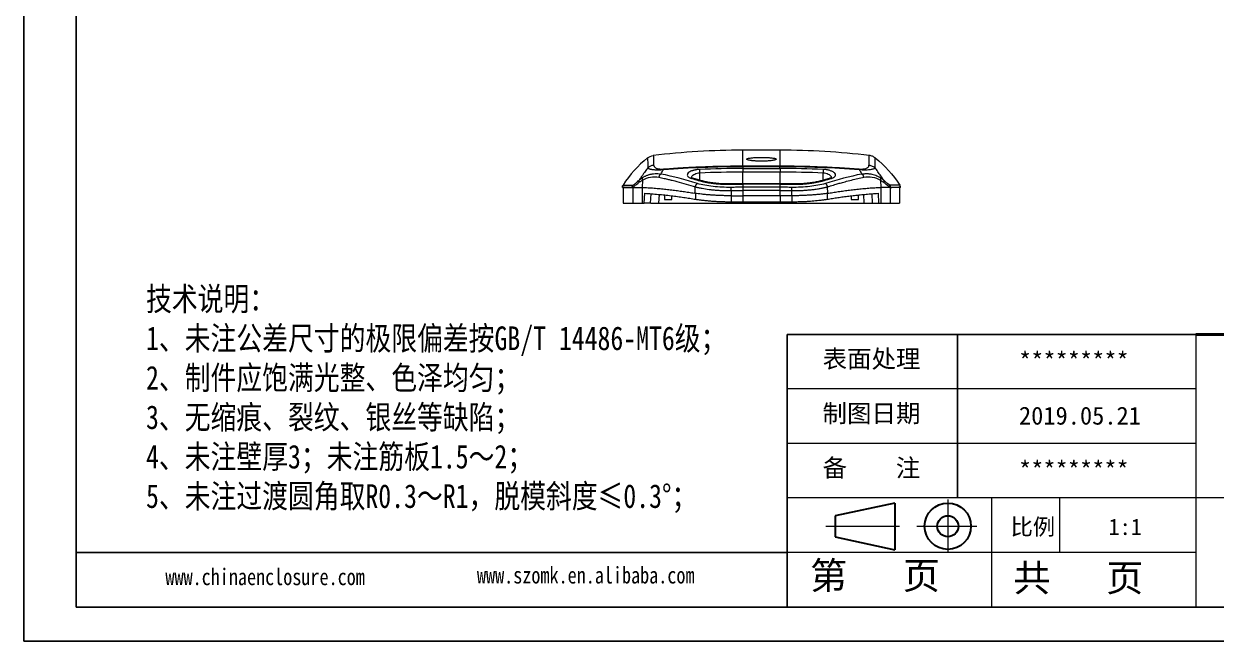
# Model space of a CAD drawing. Header units: inches. Extents: x 1127 to 2406, y 573 to 922.
# Drawn here: x 2135 to 2294.7, y 575.2 to 657.9 of the extents above; entities that cross this region are included whole.
import ezdxf

# ---------------------------------------------------------------- set-up
doc = ezdxf.new("R2010")
doc.units = ezdxf.units.IN
doc.linetypes.add('CENTER2', pattern=[28.575, 19.05, -3.175, 3.175, -3.175])
doc.layers.add('文字', color=81, linetype='Continuous')
for name, color, linetype, lineweight in [('粗实线', 7, 'Continuous', 30), ('细实线', 3, 'Continuous', 9), ('细点划线', 2, 'CENTER2', 9)]:
    doc.layers.add(name, color=color, linetype=linetype, lineweight=lineweight)
doc.styles.get("Standard").update_dxf_attribs({"font": 'txt', "bigfont": 'gbcbig.shx'})
doc.styles.add('宋体', font='', dxfattribs={"width": 0.8, "height": 3.5})
doc.styles.get('宋体').set_extended_font_data('SimSun')

msp = doc.modelspace()

# ---------------------------------------------------------------- linework, layer by layer
for p, q in [((2135.045, 766.869), (2135.045, 575.233)), ((2142.058, 762.307), (2142.058, 579.796)), ((2135.045, 663.953), (2135.045, 575.233)), ((2292.004, 616.298), (2237.251, 616.298)), ((2237.251, 579.796), (2237.251, 616.298)), ((2260.065, 594.396), (2260.065, 616.298)), ((2237.251, 587.096), (2142.058, 587.096)), ((2142.058, 579.796), (2401.511, 579.796)), ((2135.045, 575.233), (2406.074, 575.233)), ((2135.045, 575.233), (2260.521, 575.233))]:
    msp.add_line(p, q)
at = {"color": 7, "linetype": 'Continuous', "lineweight": 15}
for p, q in [((2236.319, 640.955), (2231.319, 640.955)), ((2231.319, 638.849), (2236.319, 638.849)), ((2231.331, 638.778), (2236.306, 638.778)), ((2225.55, 636.931), (2224.625, 637.201)), ((2231.319, 638.057), (2236.319, 638.057)), ((2231.331, 638.499), (2236.307, 638.499)), ((2243.022, 637.204), (2242.091, 636.931)), ((2215.206, 635.957), (2215.21, 636.038)), ((2215.319, 635.957), (2215.319, 633.855)), ((2216.6, 635.957), (2216.6, 633.855)), ((2217.883, 636.926), (2217.835, 635.956)), ((2217.848, 635.957), (2217.848, 633.855)), ((2224.933, 635.179), (2224.963, 636.046)), ((2231.341, 636.437), (2229.656, 636.429)), ((2229.76, 635.544), (2229.759, 634.85)), ((2236.32, 636.437), (2231.318, 636.437)), ((2231.319, 635.553), (2231.319, 634.846)), ((2236.319, 635.553), (2231.319, 635.553)), ((2231.331, 636.394), (2231.331, 635.982)), ((2236.307, 636.394), (2231.331, 636.394)), ((2236.307, 635.982), (2231.331, 635.982)), ((2237.982, 636.429), (2236.297, 636.437)), ((2236.307, 635.982), (2236.307, 636.394)), ((2236.319, 634.846), (2236.319, 635.553)), ((2237.879, 634.85), (2237.878, 635.544)), ((2242.704, 635.179), (2242.675, 636.046)), ((2249.755, 636.926), (2249.803, 635.956)), ((2249.79, 635.957), (2249.79, 633.855)), ((2251.038, 635.957), (2251.038, 633.855)), ((2252.319, 635.957), (2252.319, 633.855)), ((2252.432, 635.957), (2252.427, 636.038)), ((2218.135, 633.855), (2218.186, 635.187)), ((2218.973, 633.855), (2219.036, 635.115)), ((2220.819, 634.957), (2220.819, 634.354)), ((2221.819, 634.354), (2221.819, 634.839)), ((2224.933, 635.179), (2224.81, 635.2)), ((2225.032, 634.383), (2225.032, 635.165)), ((2229.762, 634.052), (2231.319, 634.052)), ((2236.319, 634.846), (2231.319, 634.846)), ((2231.319, 634.052), (2236.319, 634.052)), ((2236.319, 634.052), (2237.875, 634.052)), ((2242.605, 635.165), (2242.605, 634.383)), ((2242.704, 635.179), (2242.827, 635.2)), ((2245.819, 634.839), (2245.819, 634.354)), ((2246.819, 634.354), (2246.819, 634.957)), ((2248.601, 635.115), (2248.664, 633.855)), ((2249.452, 635.187), (2249.503, 633.855)), ((2217.848, 633.855), (2218.135, 633.855)), ((2218.973, 633.855), (2218.135, 633.855)), ((2231.319, 633.855), (2236.319, 633.855)), ((2248.664, 633.855), (2249.503, 633.855)), ((2249.503, 633.855), (2249.79, 633.855))]:
    msp.add_line(p, q, dxfattribs=at)
at = {"color": 8, "linetype": 'Continuous', "lineweight": 15}
for p, q in [((2225.554, 636.93), (2225.559, 637.937)), ((2231.319, 636.437), (2231.319, 638.057)), ((2236.319, 636.437), (2236.319, 638.057)), ((2242.083, 636.93), (2242.078, 637.937)), ((2220.096, 633.855), (2220.155, 635.021)), ((2229.762, 634.85), (2229.762, 634.052)), ((2231.319, 634.846), (2231.319, 634.052)), ((2231.319, 634.052), (2231.319, 633.855)), ((2236.319, 634.846), (2236.319, 634.052)), ((2236.319, 633.855), (2236.319, 634.052)), ((2237.875, 634.85), (2237.875, 634.052)), ((2247.482, 635.021), (2247.542, 633.855))]:
    msp.add_line(p, q, dxfattribs=at)
at = {"color": 7, "linetype": 'Continuous', "lineweight": 15}
for centre, start, end in [((2231.319, 540.955), 90, 96.88745), ((2236.319, 540.955), 83.13697, 90)]:
    msp.add_arc(centre, 100, start, end, dxfattribs=at)
for points in [[(2231.319, 638.849), (2231.319, 640.25), (2231.319, 640.955), (2231.319, 640.955)], [(2236.319, 638.849), (2236.319, 640.25), (2236.319, 640.955), (2236.319, 640.955)], [(2218.57, 639.916), (2217.288, 638.891), (2216.18, 637.664), (2215.289, 636.283)], [(2218.57, 639.916), (2218.786, 640.089), (2219.052, 640.2), (2219.327, 640.234)], [(2231.319, 638.849), (2231.323, 638.833), (2231.327, 638.81), (2231.331, 638.778)], [(2231.331, 638.778), (2231.331, 638.686), (2231.331, 638.593), (2231.331, 638.499)], [(2236.319, 638.849), (2236.315, 638.833), (2236.311, 638.81), (2236.306, 638.778)], [(2236.307, 638.499), (2236.306, 638.593), (2236.306, 638.686), (2236.306, 638.778)], [(2249.068, 639.916), (2250.349, 638.891), (2251.458, 637.664), (2252.348, 636.283)], [(2220.363, 637.762), (2220.476, 637.965), (2220.595, 638.166), (2220.715, 638.364)], [(2225.252, 636.478), (2223.637, 636.998), (2222.006, 637.427), (2220.363, 637.762)], [(2220.756, 638.436), (2220.741, 638.42), (2220.727, 638.396), (2220.715, 638.364)], [(2224.449, 637.18), (2224.755, 637.094), (2225.061, 637.005), (2225.366, 636.913)], [(2225.559, 637.937), (2227.472, 638.017), (2229.396, 638.057), (2231.319, 638.057)], [(2231.331, 638.499), (2229.408, 638.499), (2227.484, 638.458), (2225.571, 638.378)], [(2242.067, 638.378), (2240.153, 638.458), (2238.23, 638.499), (2236.307, 638.499)], [(2236.319, 638.057), (2238.242, 638.057), (2240.165, 638.017), (2242.078, 637.937)], [(2242.271, 636.913), (2242.577, 637.005), (2242.882, 637.094), (2243.188, 637.18)], [(2247.274, 637.762), (2245.631, 637.427), (2244, 636.998), (2242.385, 636.478)], [(2246.923, 638.364), (2246.91, 638.396), (2246.896, 638.42), (2246.882, 638.436)], [(2246.923, 638.364), (2247.042, 638.166), (2247.161, 637.965), (2247.274, 637.762)], [(2215.206, 635.957), (2215.206, 635.964), (2215.635, 635.971), (2216.488, 635.978)], [(2215.21, 636.038), (2215.215, 636.124), (2215.242, 636.21), (2215.289, 636.283)], [(2216.488, 635.978), (2216.494, 636.084), (2216.536, 636.193), (2216.604, 636.274)], [(2217.636, 635.957), (2217.7, 635.956), (2217.767, 635.956), (2217.835, 635.956)], [(2229.76, 635.544), (2230.279, 635.55), (2230.799, 635.553), (2231.319, 635.553)], [(2236.319, 635.553), (2236.838, 635.553), (2237.358, 635.55), (2237.878, 635.544)], [(2249.755, 636.926), (2249.928, 636.828), (2250.087, 636.723), (2250.231, 636.611)], [(2252.348, 636.283), (2252.348, 636.282), (2251.902, 636.275), (2251.033, 636.274)], [(2251.149, 635.978), (2251.144, 636.086), (2251.1, 636.194), (2251.033, 636.274)], [(2252.427, 636.038), (2252.423, 636.124), (2252.394, 636.211), (2252.348, 636.283)], [(2215.319, 633.855), (2215.319, 633.855), (2215.747, 633.855), (2216.6, 633.855)], [(2220.096, 633.855), (2223.79, 633.855), (2227.555, 633.855), (2231.319, 633.855)], [(2236.319, 633.855), (2240.083, 633.855), (2243.847, 633.855), (2247.542, 633.855)], [(2251.038, 633.855), (2251.891, 633.855), (2252.319, 633.855), (2252.319, 633.855)]]:
    msp.add_open_spline(points, degree=3, dxfattribs=at)
for points, knots in [([(2218.57, 639.916), (2218.57, 639.916), (2218.576, 639.799), (2218.587, 639.347), (2218.594, 639.01), (2218.595, 638.577)], [0, 0, 0, 0, 0.5, 0.5, 1, 1, 1, 1]), ([(2219.369, 638.937), (2219.23, 638.916), (2219.09, 638.875), (2218.826, 638.753), (2218.703, 638.672), (2218.595, 638.577)], [0, 0, 0, 0, 0.5, 0.5, 1, 1, 1, 1]), ([(2219.327, 640.234), (2219.329, 640.233), (2219.332, 640.231), (2219.337, 640.216), (2219.341, 640.191), (2219.345, 640.156), (2219.349, 640.11), (2219.353, 640.055), (2219.356, 639.989), (2219.359, 639.913), (2219.361, 639.827), (2219.363, 639.73), (2219.365, 639.624), (2219.367, 639.507), (2219.368, 639.38), (2219.369, 639.243), (2219.369, 639.097), (2219.369, 638.991), (2219.369, 638.938)], [0, 0, 0, 0, 0.062601, 0.1251886, 0.1877628, 0.2503236, 0.3128709, 0.3754047, 0.4379251, 0.5004319, 0.5629253, 0.6254052, 0.6878715, 0.7503243, 0.8127636, 0.8751893, 0.9376014, 1, 1, 1, 1]), ([(2219.369, 638.938), (2219.376, 638.934), (2219.39, 638.927), (2219.404, 638.914), (2219.414, 638.898), (2219.42, 638.883), (2219.424, 638.857), (2219.44, 638.802), (2219.482, 638.72), (2219.571, 638.627), (2219.692, 638.552), (2219.842, 638.493), (2220, 638.456), (2220.154, 638.436), (2220.288, 638.425), (2220.433, 638.422), (2220.589, 638.425), (2220.7, 638.432), (2220.756, 638.436)], [0, 0, 0, 0, 0.0202197, 0.0430125, 0.0684401, 0.0965467, 0.1144757, 0.1862822, 0.3490621, 0.492911, 0.6182957, 0.7193723, 0.8053047, 0.8512117, 0.892522, 0.9302021, 0.9655184, 1, 1, 1, 1]), ([(2220.715, 638.364), (2222.462, 638.501), (2224.226, 638.605), (2227.771, 638.744), (2229.551, 638.779), (2231.331, 638.778)], [0, 0, 0, 0, 0.5, 0.5, 1, 1, 1, 1]), ([(2220.756, 638.436), (2221.001, 638.455), (2221.492, 638.492), (2222.232, 638.544), (2222.978, 638.592), (2223.729, 638.637), (2224.486, 638.677), (2225.247, 638.714), (2226.197, 638.754), (2227.335, 638.793), (2228.662, 638.825), (2229.991, 638.845), (2230.877, 638.847), (2231.319, 638.849)], [0, 0, 0, 0, 0.0703989, 0.1411235, 0.212184, 0.2835903, 0.3553524, 0.42748, 0.4999829, 0.6246933, 0.7499913, 0.8751594, 1, 1, 1, 1]), ([(2233.819, 639.483), (2233.77, 639.483), (2233.674, 639.483), (2233.531, 639.485), (2233.393, 639.489), (2233.259, 639.493), (2233.128, 639.499), (2233.002, 639.507), (2232.88, 639.515), (2232.763, 639.525), (2232.649, 639.536), (2232.54, 639.549), (2232.376, 639.57), (2232.178, 639.603), (2231.99, 639.648), (2231.872, 639.697), (2231.834, 639.748), (2231.871, 639.797), (2231.99, 639.843), (2232.177, 639.884), (2232.411, 639.918), (2232.664, 639.944), (2232.924, 639.963), (2233.204, 639.976), (2233.505, 639.984), (2233.713, 639.985), (2233.819, 639.986)], [0, 0, 0, 0, 0.0235599, 0.046562, 0.0691171, 0.0913432, 0.1133633, 0.1353038, 0.1572928, 0.1794571, 0.2019208, 0.2248033, 0.2482172, 0.3115943, 0.3740228, 0.4368817, 0.5001806, 0.5634311, 0.6262421, 0.6885493, 0.7518375, 0.8026014, 0.8514797, 0.8997801, 0.9488561, 1, 1, 1, 1]), ([(2233.819, 639.986), (2233.868, 639.986), (2233.964, 639.986), (2234.107, 639.984), (2234.245, 639.981), (2234.38, 639.977), (2234.51, 639.972), (2234.636, 639.966), (2234.758, 639.959), (2234.876, 639.951), (2234.99, 639.942), (2235.099, 639.931), (2235.263, 639.913), (2235.46, 639.884), (2235.648, 639.843), (2235.766, 639.797), (2235.804, 639.748), (2235.766, 639.697), (2235.647, 639.648), (2235.459, 639.603), (2235.226, 639.564), (2234.973, 639.534), (2234.713, 639.511), (2234.433, 639.495), (2234.132, 639.485), (2233.925, 639.483), (2233.819, 639.483)], [0, 0, 0, 0, 0.0235923, 0.0466233, 0.069204, 0.0914516, 0.1134892, 0.1354428, 0.1574404, 0.179609, 0.2020727, 0.2249507, 0.2483561, 0.3116237, 0.373948, 0.4367437, 0.5000083, 0.5632932, 0.6261673, 0.6885785, 0.7519761, 0.8027535, 0.8516245, 0.8998961, 0.9489229, 1, 1, 1, 1]), ([(2236.306, 638.778), (2238.087, 638.779), (2239.867, 638.744), (2243.411, 638.605), (2245.176, 638.501), (2246.923, 638.364)], [0, 0, 0, 0, 0.5, 0.5, 1, 1, 1, 1]), ([(2236.319, 638.849), (2236.54, 638.848), (2236.982, 638.848), (2237.646, 638.843), (2238.31, 638.835), (2239.197, 638.82), (2240.302, 638.793), (2241.632, 638.747), (2242.96, 638.688), (2244.282, 638.616), (2245.589, 638.534), (2246.452, 638.468), (2246.882, 638.436)], [0, 0, 0, 0, 0.0623801, 0.1248385, 0.1873812, 0.2500141, 0.3753031, 0.5000235, 0.6266518, 0.7521555, 0.876587, 1, 1, 1, 1]), ([(2246.882, 638.436), (2246.912, 638.434), (2246.971, 638.429), (2247.058, 638.425), (2247.142, 638.423), (2247.222, 638.423), (2247.3, 638.424), (2247.416, 638.429), (2247.557, 638.444), (2247.739, 638.477), (2247.91, 638.534), (2248.041, 638.609), (2248.131, 638.691), (2248.186, 638.773), (2248.217, 638.859), (2248.221, 638.914), (2248.223, 638.943)], [0, 0, 0, 0, 0.0185501, 0.0371375, 0.0560184, 0.0754376, 0.0956201, 0.1167666, 0.1732356, 0.2380055, 0.3519805, 0.4885777, 0.6092851, 0.7434438, 0.8674698, 1, 1, 1, 1]), ([(2248.223, 638.943), (2248.225, 638.996), (2248.229, 639.102), (2248.234, 639.248), (2248.239, 639.385), (2248.243, 639.512), (2248.247, 639.628), (2248.251, 639.735), (2248.254, 639.831), (2248.257, 639.917), (2248.26, 639.993), (2248.262, 640.058), (2248.264, 640.114), (2248.266, 640.159), (2248.267, 640.195), (2248.268, 640.22), (2248.268, 640.236), (2248.268, 640.238), (2248.268, 640.239)], [0, 0, 0, 0, 0.0626061, 0.1251979, 0.1877755, 0.2503388, 0.312888, 0.3754231, 0.437944, 0.5004508, 0.5629435, 0.6254222, 0.6878868, 0.7503374, 0.812774, 0.8751966, 0.9376053, 1, 1, 1, 1]), ([(2248.223, 638.943), (2248.372, 638.925), (2248.521, 638.885), (2248.801, 638.76), (2248.931, 638.675), (2249.043, 638.577)], [0, 0, 0, 0, 0.5, 0.5, 1, 1, 1, 1]), ([(2249.068, 639.916), (2248.956, 640.005), (2248.828, 640.081), (2248.556, 640.19), (2248.412, 640.225), (2248.268, 640.238)], [0, 0, 0, 0, 0.5, 0.5, 1, 1, 1, 1]), ([(2249.043, 638.577), (2249.044, 639.01), (2249.05, 639.347), (2249.062, 639.799), (2249.068, 639.916), (2249.068, 639.916)], [0, 0, 0, 0, 0.5, 0.5, 1, 1, 1, 1]), ([(2218.595, 638.577), (2218.542, 638.506), (2218.423, 638.347), (2218.24, 638.094), (2218.076, 637.864), (2217.885, 637.588), (2217.685, 637.295), (2217.515, 637.04), (2217.439, 636.927)], [0, 0, 0, 0, 0.1361599, 0.3035852, 0.4771458, 0.5638801, 0.8062893, 1, 1, 1, 1]), ([(2217.439, 636.927), (2217.476, 636.959), (2217.549, 637.021), (2217.665, 637.112), (2217.784, 637.198), (2217.867, 637.253), (2217.908, 637.281)], [0, 0, 0, 0, 0.255288, 0.5071114, 0.7553766, 1, 1, 1, 1]), ([(2217.908, 637.281), (2217.878, 637.243), (2217.859, 637.189), (2217.85, 637.063), (2217.861, 636.993), (2217.883, 636.926)], [0, 0, 0, 0, 0.5, 0.5, 1, 1, 1, 1]), ([(2217.883, 636.926), (2218.227, 637.147), (2218.598, 637.287), (2219.346, 637.413), (2219.724, 637.4), (2220.093, 637.325)], [0, 0, 0, 0, 0.5, 0.5, 1, 1, 1, 1]), ([(2217.908, 637.281), (2217.956, 637.311), (2218.054, 637.373), (2218.205, 637.455), (2218.36, 637.53), (2218.52, 637.597), (2218.684, 637.656), (2218.853, 637.706), (2219.024, 637.748), (2219.264, 637.793), (2219.578, 637.823), (2219.967, 637.821), (2220.23, 637.782), (2220.363, 637.762)], [0, 0, 0, 0, 0.06347824, 0.12795001, 0.19341108, 0.25985396, 0.32726798, 0.39563942, 0.46495161, 0.53518507, 0.684148, 0.83922594, 1, 1, 1, 1]), ([(2218.595, 638.577), (2218.607, 638.566), (2218.631, 638.546), (2218.68, 638.516), (2218.739, 638.488), (2218.809, 638.462), (2218.89, 638.437), (2218.983, 638.414), (2219.088, 638.393), (2219.239, 638.369), (2219.414, 638.351), (2219.62, 638.339), (2219.797, 638.334), (2219.996, 638.333), (2220.197, 638.337), (2220.379, 638.343), (2220.545, 638.352), (2220.659, 638.36), (2220.715, 638.364)], [0, 0, 0, 0, 0.0826245, 0.162497, 0.2396428, 0.3140909, 0.3858756, 0.4550374, 0.5216255, 0.5857021, 0.6968912, 0.7482332, 0.8001415, 0.8563406, 0.9025482, 0.936551, 0.9690799, 1, 1, 1, 1]), ([(2220.363, 637.762), (2220.301, 637.731), (2220.237, 637.671), (2220.139, 637.512), (2220.107, 637.415), (2220.093, 637.325)], [0, 0, 0, 0, 0.5, 0.5, 1, 1, 1, 1]), ([(2220.093, 637.325), (2220.323, 637.277), (2220.747, 637.188), (2221.331, 637.055), (2221.811, 636.939), (2222.189, 636.844), (2222.822, 636.68), (2223.737, 636.428), (2224.556, 636.173), (2224.963, 636.046)], [0, 0, 0, 0, 0.1402246, 0.2595004, 0.3578248, 0.4351973, 0.491618, 0.7475346, 1, 1, 1, 1]), ([(2225.571, 638.378), (2225.524, 638.375), (2225.429, 638.371), (2225.286, 638.357), (2225.142, 638.338), (2224.999, 638.313), (2224.857, 638.284), (2224.719, 638.249), (2224.549, 638.197), (2224.347, 638.118), (2224.102, 637.984), (2223.922, 637.813), (2223.865, 637.619), (2223.928, 637.471), (2224.044, 637.363), (2224.165, 637.286), (2224.301, 637.225), (2224.41, 637.192), (2224.449, 637.18)], [0, 0, 0, 0, 0.0334949, 0.0677421, 0.1025568, 0.1380652, 0.174276, 0.2111644, 0.2487569, 0.3190224, 0.4020289, 0.5353187, 0.6486442, 0.7727821, 0.8321533, 0.8897649, 0.9597517, 1, 1, 1, 1]), ([(2224.64, 637.197), (2224.584, 637.212), (2224.481, 637.241), (2224.419, 637.281), (2224.42, 637.27), (2224.421, 637.267)], [0, 0, 0, 0, 0.4909195, 0.9065314, 1, 1, 1, 1]), ([(2225.559, 637.937), (2225.555, 638.048), (2225.555, 638.151), (2225.559, 638.262), (2225.56, 638.293), (2225.565, 638.341), (2225.567, 638.362), (2225.571, 638.378)], [0, 0, 0, 0, 0.5, 0.5, 0.75, 0.75, 1, 1, 1, 1]), ([(2231.331, 638.499), (2231.329, 638.465), (2231.327, 638.404), (2231.323, 638.248), (2231.321, 638.153), (2231.319, 638.057)], [0, 0, 0, 0, 0.5, 0.5, 1, 1, 1, 1]), ([(2236.307, 638.499), (2236.309, 638.467), (2236.311, 638.406), (2236.315, 638.246), (2236.317, 638.148), (2236.319, 638.057)], [0, 0, 0, 0, 0.5, 0.5, 1, 1, 1, 1]), ([(2243.188, 637.18), (2243.213, 637.187), (2243.275, 637.206), (2243.375, 637.242), (2243.493, 637.298), (2243.606, 637.371), (2243.723, 637.488), (2243.776, 637.651), (2243.679, 637.872), (2243.4, 638.076), (2243.049, 638.214), (2242.765, 638.289), (2242.537, 638.332), (2242.302, 638.364), (2242.145, 638.373), (2242.067, 638.378)], [0, 0, 0, 0, 0.024992, 0.0621236, 0.1111761, 0.175883, 0.2386423, 0.3695317, 0.4989382, 0.6585154, 0.772165, 0.8301994, 0.8874585, 0.9440098, 1, 1, 1, 1]), ([(2242.067, 638.378), (2242.07, 638.362), (2242.073, 638.341), (2242.077, 638.292), (2242.079, 638.262), (2242.083, 638.151), (2242.083, 638.048), (2242.079, 637.937)], [0, 0, 0, 0, 0.25, 0.25, 0.5, 0.5, 1, 1, 1, 1]), ([(2242.675, 636.046), (2242.803, 636.087), (2243.191, 636.21), (2243.753, 636.379), (2244.404, 636.565), (2245.091, 636.753), (2246.15, 637.025), (2246.996, 637.207), (2247.544, 637.325)], [0, 0, 0, 0, 0.079817, 0.2410191, 0.3483986, 0.4819939, 0.6648687, 1, 1, 1, 1]), ([(2243.217, 637.267), (2243.217, 637.27), (2243.219, 637.281), (2243.156, 637.241), (2243.053, 637.212), (2242.997, 637.197)], [0, 0, 0, 0, 0.0936951, 0.509191, 1, 1, 1, 1]), ([(2246.923, 638.364), (2246.965, 638.361), (2247.05, 638.355), (2247.177, 638.347), (2247.303, 638.342), (2247.451, 638.336), (2247.631, 638.333), (2247.89, 638.334), (2248.173, 638.346), (2248.443, 638.374), (2248.663, 638.413), (2248.836, 638.461), (2248.967, 638.517), (2249.017, 638.556), (2249.043, 638.577)], [0, 0, 0, 0, 0.0233158, 0.0475935, 0.0727589, 0.0988024, 0.1403731, 0.195066, 0.2977672, 0.410938, 0.542141, 0.6838273, 0.8363619, 1, 1, 1, 1]), ([(2247.274, 637.762), (2247.333, 637.772), (2247.448, 637.791), (2247.622, 637.809), (2247.793, 637.819), (2247.962, 637.821), (2248.129, 637.814), (2248.292, 637.8), (2248.515, 637.769), (2248.795, 637.709), (2249.123, 637.599), (2249.436, 637.46), (2249.633, 637.34), (2249.73, 637.281)], [0, 0, 0, 0, 0.0703402, 0.1397165, 0.2080866, 0.275413, 0.3416622, 0.4068051, 0.4708162, 0.6089585, 0.7432722, 0.8736416, 1, 1, 1, 1]), ([(2247.544, 637.325), (2247.531, 637.415), (2247.498, 637.512), (2247.4, 637.671), (2247.336, 637.731), (2247.274, 637.762)], [0, 0, 0, 0, 0.5, 0.5, 1, 1, 1, 1]), ([(2247.544, 637.325), (2247.913, 637.4), (2248.291, 637.413), (2249.04, 637.287), (2249.41, 637.147), (2249.755, 636.926)], [0, 0, 0, 0, 0.5, 0.5, 1, 1, 1, 1]), ([(2250.198, 636.927), (2250.152, 636.997), (2250.051, 637.148), (2249.891, 637.386), (2249.74, 637.606), (2249.578, 637.839), (2249.409, 638.079), (2249.222, 638.337), (2249.098, 638.503), (2249.043, 638.577)], [0, 0, 0, 0, 0.1191478, 0.2577559, 0.4159609, 0.5126624, 0.682167, 0.858649, 1, 1, 1, 1]), ([(2249.73, 637.281), (2249.759, 637.244), (2249.779, 637.191), (2249.787, 637.066), (2249.777, 636.994), (2249.755, 636.926)], [0, 0, 0, 0, 0.5, 0.5, 1, 1, 1, 1]), ([(2249.73, 637.281), (2249.771, 637.253), (2249.854, 637.198), (2249.972, 637.112), (2250.088, 637.021), (2250.161, 636.959), (2250.198, 636.927)], [0, 0, 0, 0, 0.2446534, 0.4929284, 0.7447417, 1, 1, 1, 1]), ([(2215.21, 636.038), (2215.211, 636.038), (2215.213, 636.037), (2215.23, 636.036), (2215.256, 636.034), (2215.301, 636.03), (2215.382, 636.024), (2215.526, 636.015), (2215.72, 636.006), (2215.903, 635.998), (2216.051, 635.99), (2216.185, 635.982), (2216.33, 635.977), (2216.435, 635.978), (2216.488, 635.978)], [0, 0, 0, 0, 0.0634732, 0.1281252, 0.1939556, 0.2609638, 0.355468, 0.5062287, 0.6508124, 0.7498764, 0.8121579, 0.8740761, 0.9368701, 1, 1, 1, 1]), ([(2215.289, 636.283), (2215.29, 636.282), (2215.292, 636.282), (2215.306, 636.282), (2215.327, 636.282), (2215.355, 636.281), (2215.389, 636.281), (2215.428, 636.28), (2215.473, 636.279), (2215.521, 636.279), (2215.573, 636.278), (2215.672, 636.277), (2215.834, 636.276), (2216.082, 636.275), (2216.336, 636.274), (2216.519, 636.274), (2216.604, 636.274)], [0, 0, 0, 0, 0.05880482, 0.11579162, 0.17096104, 0.22431355, 0.2758495, 0.32556912, 0.37347257, 0.41955987, 0.46383102, 0.50628593, 0.65196773, 0.78282068, 0.89883528, 1, 1, 1, 1]), ([(2216.488, 635.978), (2216.491, 635.977), (2216.498, 635.975), (2216.513, 635.977), (2216.534, 635.987), (2216.563, 636.002), (2216.607, 636.026), (2216.676, 636.066), (2216.785, 636.14), (2216.938, 636.252), (2217.143, 636.407), (2217.315, 636.54), (2217.407, 636.611)], [0, 0, 0, 0, 0.0306747, 0.0704167, 0.1192147, 0.1793942, 0.2370544, 0.344207, 0.4728028, 0.6220815, 0.7979289, 1, 1, 1, 1]), ([(2216.488, 635.978), (2216.497, 635.977), (2216.515, 635.974), (2216.552, 635.971), (2216.595, 635.968), (2216.643, 635.965), (2216.695, 635.962), (2216.75, 635.96), (2216.805, 635.958), (2216.88, 635.956), (2216.989, 635.955), (2217.153, 635.956), (2217.366, 635.956), (2217.542, 635.957), (2217.636, 635.957)], [0, 0, 0, 0, 0.0746748, 0.1460817, 0.214078, 0.2785435, 0.3393792, 0.3965058, 0.4498615, 0.4994002, 0.596252, 0.7123499, 0.8472226, 1, 1, 1, 1]), ([(2216.604, 636.274), (2216.611, 636.275), (2216.624, 636.276), (2216.651, 636.287), (2216.683, 636.304), (2216.722, 636.329), (2216.766, 636.359), (2216.815, 636.396), (2216.898, 636.461), (2217.027, 636.568), (2217.217, 636.732), (2217.364, 636.861), (2217.439, 636.927)], [0, 0, 0, 0, 0.0665061, 0.1326817, 0.1987788, 0.2650344, 0.331669, 0.3988852, 0.4668673, 0.6384197, 0.8155519, 1, 1, 1, 1]), ([(2217.439, 636.927), (2217.412, 636.891), (2217.393, 636.843), (2217.382, 636.733), (2217.389, 636.671), (2217.407, 636.611)], [0, 0, 0, 0, 0.5, 0.5, 1, 1, 1, 1]), ([(2217.883, 636.926), (2217.842, 636.902), (2217.758, 636.853), (2217.638, 636.776), (2217.519, 636.696), (2217.445, 636.64), (2217.407, 636.611)], [0, 0, 0, 0, 0.2414521, 0.4886509, 0.7415282, 1, 1, 1, 1]), ([(2217.835, 635.956), (2217.968, 635.953), (2218.234, 635.949), (2218.636, 635.933), (2219.04, 635.91), (2219.31, 635.888), (2219.446, 635.877)], [0, 0, 0, 0, 0.247085, 0.4960829, 0.7470398, 1, 1, 1, 1]), ([(2219.446, 635.877), (2219.713, 635.853), (2220.243, 635.806), (2221.032, 635.724), (2221.81, 635.635), (2222.576, 635.538), (2223.331, 635.434), (2224.075, 635.322), (2224.566, 635.24), (2224.81, 635.2)], [0, 0, 0, 0, 0.1489366, 0.295813, 0.4406656, 0.5835259, 0.7243907, 0.863226, 1, 1, 1, 1]), ([(2224.963, 636.046), (2224.964, 636.059), (2224.967, 636.087), (2224.98, 636.134), (2225.004, 636.19), (2225.036, 636.25), (2225.073, 636.311), (2225.112, 636.365), (2225.156, 636.412), (2225.202, 636.451), (2225.236, 636.469), (2225.252, 636.478)], [0, 0, 0, 0, 0.06616552, 0.14890151, 0.24960906, 0.37812651, 0.50053414, 0.62654261, 0.7512149, 0.87766696, 1, 1, 1, 1]), ([(2224.963, 636.046), (2224.987, 636.04), (2225.05, 636.024), (2225.185, 635.993), (2225.461, 635.93), (2225.992, 635.82), (2226.632, 635.721), (2227.266, 635.65), (2227.745, 635.607), (2228.234, 635.575), (2228.735, 635.553), (2229.244, 635.542), (2229.587, 635.543), (2229.76, 635.544)], [0, 0, 0, 0, 0.0179567, 0.0481616, 0.1002079, 0.2184094, 0.4180366, 0.5148659, 0.6104486, 0.706762, 0.8037963, 0.901536, 1, 1, 1, 1]), ([(2229.762, 635.973), (2228.938, 635.964), (2228.118, 636.003), (2226.584, 636.174), (2225.871, 636.307), (2225.252, 636.478)], [0, 0, 0, 0, 0.5, 0.5, 1, 1, 1, 1]), ([(2225.366, 636.913), (2225.431, 636.894), (2225.56, 636.855), (2225.761, 636.802), (2225.968, 636.752), (2226.179, 636.704), (2226.395, 636.66), (2226.615, 636.62), (2226.839, 636.582), (2227.066, 636.548), (2227.296, 636.517), (2227.529, 636.49), (2227.763, 636.466), (2227.999, 636.445), (2228.236, 636.427), (2228.473, 636.412), (2228.712, 636.401), (2228.95, 636.393), (2229.187, 636.387), (2229.424, 636.385), (2229.582, 636.386), (2229.66, 636.386)], [0, 0, 0, 0, 0.055846, 0.1113341, 0.1664619, 0.2212339, 0.2756545, 0.3297229, 0.3834356, 0.4367905, 0.4897875, 0.5424271, 0.5947094, 0.6466333, 0.6981972, 0.7494003, 0.8002408, 0.8507168, 0.900834, 0.9505989, 1, 1, 1, 1]), ([(2229.694, 636.429), (2229.478, 636.429), (2229.053, 636.429), (2228.435, 636.456), (2227.85, 636.501), (2227.245, 636.569), (2226.637, 636.666), (2226.042, 636.79), (2225.698, 636.889), (2225.53, 636.937)], [0, 0, 0, 0, 0.139125, 0.2741944, 0.40521, 0.5322006, 0.6952289, 0.8511554, 1, 1, 1, 1]), ([(2229.66, 636.386), (2229.785, 636.388), (2230.064, 636.393), (2230.482, 636.395), (2230.913, 636.395), (2231.192, 636.395), (2231.331, 636.394)], [0, 0, 0, 0, 0.224941, 0.5000039, 0.7499987, 1, 1, 1, 1]), ([(2229.76, 635.544), (2229.759, 635.631), (2229.758, 635.724), (2229.759, 635.878), (2229.76, 635.938), (2229.762, 635.973)], [0, 0, 0, 0, 0.5, 0.5, 1, 1, 1, 1]), ([(2231.331, 635.982), (2231.2, 635.982), (2230.939, 635.982), (2230.546, 635.981), (2230.154, 635.979), (2229.892, 635.975), (2229.762, 635.973)], [0, 0, 0, 0, 0.2500513, 0.4999975, 0.7499028, 1, 1, 1, 1]), ([(2231.331, 635.982), (2231.329, 635.945), (2231.327, 635.884), (2231.323, 635.733), (2231.321, 635.644), (2231.319, 635.553)], [0, 0, 0, 0, 0.5, 0.5, 1, 1, 1, 1]), ([(2236.307, 636.394), (2236.446, 636.394), (2236.724, 636.394), (2237.142, 636.395), (2237.56, 636.393), (2237.838, 636.389), (2237.977, 636.386)], [0, 0, 0, 0, 0.2500579, 0.4999971, 0.750209, 1, 1, 1, 1]), ([(2236.319, 635.553), (2236.317, 635.644), (2236.315, 635.733), (2236.311, 635.884), (2236.309, 635.945), (2236.307, 635.982)], [0, 0, 0, 0, 0.5, 0.5, 1, 1, 1, 1]), ([(2237.876, 635.973), (2237.758, 635.975), (2237.496, 635.979), (2237.104, 635.981), (2236.699, 635.982), (2236.437, 635.982), (2236.307, 635.982)], [0, 0, 0, 0, 0.225349, 0.500003, 0.7500003, 1, 1, 1, 1]), ([(2242.385, 636.478), (2241.767, 636.307), (2241.054, 636.174), (2239.52, 636.003), (2238.699, 635.964), (2237.876, 635.973)], [0, 0, 0, 0, 0.5, 0.5, 1, 1, 1, 1]), ([(2237.878, 635.544), (2237.879, 635.63), (2237.879, 635.723), (2237.878, 635.877), (2237.877, 635.938), (2237.876, 635.973)], [0, 0, 0, 0, 0.5, 0.5, 1, 1, 1, 1]), ([(2237.878, 635.544), (2237.972, 635.543), (2238.161, 635.542), (2238.443, 635.544), (2238.724, 635.549), (2239.003, 635.558), (2239.28, 635.57), (2239.556, 635.585), (2239.828, 635.604), (2240.097, 635.625), (2240.363, 635.65), (2240.625, 635.679), (2240.993, 635.724), (2241.437, 635.789), (2241.85, 635.863), (2242.14, 635.922), (2242.332, 635.966), (2242.511, 636.006), (2242.621, 636.033), (2242.675, 636.046)], [0, 0, 0, 0, 0.053888, 0.1077558, 0.1615934, 0.2154053, 0.2691918, 0.3229494, 0.3766767, 0.4303724, 0.4840334, 0.5376523, 0.5912257, 0.7142709, 0.8223808, 0.8692774, 0.9171387, 0.9600238, 1, 1, 1, 1]), ([(2242.107, 636.937), (2241.939, 636.889), (2241.595, 636.79), (2241, 636.666), (2240.393, 636.569), (2239.788, 636.501), (2239.203, 636.456), (2238.585, 636.429), (2238.16, 636.429), (2237.944, 636.429)], [0, 0, 0, 0, 0.148837, 0.3047531, 0.4677805, 0.5947772, 0.7257985, 0.8608722, 1, 1, 1, 1]), ([(2237.977, 636.386), (2238.06, 636.386), (2238.227, 636.385), (2238.477, 636.388), (2238.728, 636.394), (2238.979, 636.403), (2239.23, 636.416), (2239.481, 636.432), (2239.731, 636.452), (2239.979, 636.476), (2240.225, 636.503), (2240.469, 636.534), (2240.71, 636.569), (2240.948, 636.607), (2241.181, 636.649), (2241.411, 636.694), (2241.635, 636.743), (2241.854, 636.796), (2242.067, 636.852), (2242.203, 636.893), (2242.271, 636.913)], [0, 0, 0, 0, 0.0521402, 0.1046871, 0.1576283, 0.210973, 0.2647273, 0.3188875, 0.3734506, 0.4284159, 0.4837821, 0.539548, 0.5957132, 0.6522773, 0.7092397, 0.7665978, 0.8243485, 0.8824959, 0.9410464, 1, 1, 1, 1]), ([(2242.675, 636.046), (2242.673, 636.059), (2242.671, 636.087), (2242.657, 636.134), (2242.633, 636.191), (2242.601, 636.251), (2242.564, 636.311), (2242.526, 636.364), (2242.482, 636.411), (2242.436, 636.451), (2242.402, 636.469), (2242.385, 636.478)], [0, 0, 0, 0, 0.066042, 0.1489947, 0.2503317, 0.3817104, 0.5011183, 0.625814, 0.7492267, 0.8765844, 1, 1, 1, 1]), ([(2242.827, 635.2), (2243.071, 635.24), (2243.563, 635.322), (2244.306, 635.434), (2245.061, 635.538), (2245.828, 635.635), (2246.605, 635.724), (2247.394, 635.806), (2247.925, 635.853), (2248.191, 635.877)], [0, 0, 0, 0, 0.136774, 0.2756093, 0.4164741, 0.5593344, 0.704187, 0.8510634, 1, 1, 1, 1]), ([(2248.191, 635.877), (2248.327, 635.888), (2248.597, 635.91), (2249.002, 635.933), (2249.403, 635.949), (2249.67, 635.953), (2249.803, 635.956)], [0, 0, 0, 0, 0.2529602, 0.5039171, 0.752915, 1, 1, 1, 1]), ([(2250.002, 635.957), (2249.97, 635.957), (2249.905, 635.956), (2249.837, 635.956), (2249.803, 635.956)], [0, 0, 0, 0, 0.5000155, 1, 1, 1, 1]), ([(2251.149, 635.957), (2251.141, 635.957), (2251.124, 635.957), (2251.087, 635.957), (2251.042, 635.957), (2250.988, 635.957), (2250.926, 635.957), (2250.855, 635.957), (2250.756, 635.957), (2250.621, 635.957), (2250.438, 635.957), (2250.234, 635.957), (2250.079, 635.957), (2250.002, 635.957)], [0, 0, 0, 0, 0.0717312, 0.1430683, 0.2141598, 0.2851556, 0.3562063, 0.4274621, 0.4990721, 0.6245615, 0.7493361, 0.8742112, 1, 1, 1, 1]), ([(2250.198, 636.927), (2250.226, 636.89), (2250.245, 636.842), (2250.256, 636.732), (2250.249, 636.67), (2250.231, 636.611)], [0, 0, 0, 0, 0.5, 0.5, 1, 1, 1, 1]), ([(2251.033, 636.274), (2250.989, 636.274), (2250.886, 636.343), (2250.595, 636.579), (2250.409, 636.743), (2250.198, 636.927)], [0, 0, 0, 0, 0.5, 0.5, 1, 1, 1, 1]), ([(2250.231, 636.611), (2250.269, 636.582), (2250.344, 636.524), (2250.447, 636.444), (2250.541, 636.372), (2250.625, 636.308), (2250.7, 636.252), (2250.767, 636.203), (2250.826, 636.16), (2250.901, 636.107), (2250.981, 636.054), (2251.045, 636.018), (2251.086, 635.997), (2251.113, 635.983), (2251.135, 635.973), (2251.145, 635.977), (2251.149, 635.978)], [0, 0, 0, 0, 0.0827572, 0.1616124, 0.236534, 0.3075047, 0.3745183, 0.4375368, 0.4965355, 0.5515067, 0.6796088, 0.7876574, 0.8417873, 0.8968415, 0.95768, 1, 1, 1, 1]), ([(2251.149, 635.978), (2251.198, 635.978), (2251.304, 635.977), (2251.449, 635.982), (2251.587, 635.989), (2251.728, 635.998), (2251.911, 636.006), (2252.108, 636.015), (2252.255, 636.024), (2252.343, 636.031), (2252.392, 636.035), (2252.422, 636.037), (2252.426, 636.038), (2252.427, 636.038)], [0, 0, 0, 0, 0.05819, 0.1258691, 0.1884363, 0.2500222, 0.33766, 0.4936104, 0.6444051, 0.7389362, 0.8280568, 0.9150784, 1, 1, 1, 1]), ([(2252.432, 635.957), (2252.431, 635.957), (2252.429, 635.957), (2252.413, 635.957), (2252.388, 635.957), (2252.353, 635.957), (2252.308, 635.957), (2252.253, 635.957), (2252.188, 635.957), (2252.113, 635.957), (2252.028, 635.957), (2251.932, 635.957), (2251.827, 635.957), (2251.712, 635.957), (2251.587, 635.957), (2251.452, 635.957), (2251.307, 635.957), (2251.202, 635.957), (2251.149, 635.957)], [0, 0, 0, 0, 0.062561, 0.1250976, 0.1876133, 0.2501116, 0.3125959, 0.3750697, 0.4375366, 0.5, 0.5624634, 0.6249302, 0.6874041, 0.7498884, 0.8123867, 0.8749024, 0.937439, 1, 1, 1, 1]), ([(2218.186, 635.187), (2218.489, 635.165), (2219.09, 635.121), (2219.985, 635.044), (2220.863, 634.958), (2221.727, 634.862), (2222.575, 634.757), (2223.408, 634.642), (2224.226, 634.519), (2224.765, 634.428), (2225.032, 634.383)], [0, 0, 0, 0, 0.1325131, 0.2628584, 0.391046, 0.5170862, 0.6409899, 0.7627686, 0.8824344, 1, 1, 1, 1]), ([(2220.819, 634.355), (2220.819, 634.355), (2220.873, 634.355), (2221.058, 634.355), (2221.188, 634.355), (2221.45, 634.355), (2221.58, 634.355), (2221.765, 634.355), (2221.819, 634.355), (2221.819, 634.355)], [0, 0, 0, 0, 0.25, 0.25, 0.5, 0.5, 0.75, 0.75, 1, 1, 1, 1]), ([(2229.759, 634.85), (2229.661, 634.85), (2229.465, 634.852), (2229.172, 634.856), (2228.882, 634.862), (2228.594, 634.87), (2228.308, 634.88), (2228.024, 634.892), (2227.742, 634.906), (2227.463, 634.922), (2227.113, 634.945), (2226.698, 634.976), (2226.227, 635.018), (2225.776, 635.066), (2225.341, 635.119), (2225.07, 635.159), (2224.933, 635.179)], [0, 0, 0, 0, 0.0560934, 0.1118898, 0.1674663, 0.2229008, 0.2782718, 0.3336583, 0.3891388, 0.4447919, 0.500695, 0.6012271, 0.7009585, 0.8003527, 0.8998778, 1, 1, 1, 1]), ([(2225.032, 634.383), (2225.104, 634.372), (2225.245, 634.351), (2225.463, 634.321), (2225.682, 634.292), (2225.904, 634.266), (2226.126, 634.241), (2226.348, 634.217), (2226.57, 634.196), (2226.792, 634.176), (2227.013, 634.157), (2227.324, 634.134), (2227.73, 634.108), (2228.234, 634.083), (2228.743, 634.065), (2229.252, 634.054), (2229.593, 634.053), (2229.762, 634.052)], [0, 0, 0, 0, 0.0537485, 0.1066345, 0.15864311, 0.20976386, 0.25999873, 0.3093524, 0.35782889, 0.40543177, 0.45216436, 0.49803024, 0.60006783, 0.7012793, 0.80169793, 0.90129445, 1, 1, 1, 1]), ([(2229.759, 634.85), (2230.019, 634.849), (2230.539, 634.847), (2231.059, 634.847), (2231.319, 634.846)], [0, 0, 0, 0, 0.5000374, 1, 1, 1, 1]), ([(2237.879, 634.85), (2237.619, 634.849), (2237.099, 634.847), (2236.579, 634.847), (2236.319, 634.846)], [0, 0, 0, 0, 0.50002022, 1, 1, 1, 1]), ([(2237.875, 634.052), (2237.969, 634.052), (2238.156, 634.053), (2238.438, 634.056), (2238.719, 634.061), (2239.001, 634.069), (2239.282, 634.079), (2239.563, 634.091), (2239.841, 634.105), (2240.118, 634.121), (2240.452, 634.144), (2240.842, 634.175), (2241.289, 634.216), (2241.736, 634.265), (2242.18, 634.32), (2242.462, 634.362), (2242.605, 634.383)], [0, 0, 0, 0, 0.0544881, 0.1092578, 0.1642969, 0.2195934, 0.2751363, 0.3309185, 0.3869442, 0.4432201, 0.4997533, 0.5927443, 0.6892414, 0.7892729, 0.8928708, 1, 1, 1, 1]), ([(2242.704, 635.179), (2242.629, 635.167), (2242.479, 635.145), (2242.245, 635.113), (2242.006, 635.084), (2241.761, 635.055), (2241.511, 635.029), (2241.254, 635.004), (2240.992, 634.981), (2240.724, 634.959), (2240.379, 634.935), (2239.953, 634.909), (2239.445, 634.884), (2238.93, 634.866), (2238.407, 634.854), (2238.055, 634.851), (2237.879, 634.85)], [0, 0, 0, 0, 0.0557115, 0.1111805, 0.166486, 0.2217081, 0.2769269, 0.3322227, 0.3876755, 0.4433644, 0.4993678, 0.5997654, 0.6995693, 0.7992373, 0.8992291, 1, 1, 1, 1]), ([(2242.605, 634.383), (2242.843, 634.423), (2243.321, 634.504), (2244.046, 634.615), (2244.782, 634.719), (2245.531, 634.816), (2246.291, 634.905), (2247.064, 634.987), (2247.849, 635.061), (2248.646, 635.129), (2249.182, 635.167), (2249.452, 635.187)], [0, 0, 0, 0, 0.1043993, 0.2104569, 0.3181817, 0.4275824, 0.5386673, 0.6514441, 0.7659204, 0.8821034, 1, 1, 1, 1]), ([(2245.819, 634.355), (2245.819, 634.355), (2245.873, 634.355), (2246.058, 634.355), (2246.188, 634.355), (2246.45, 634.355), (2246.58, 634.355), (2246.765, 634.355), (2246.819, 634.355), (2246.819, 634.355)], [0, 0, 0, 0, 0.25, 0.25, 0.5, 0.5, 0.75, 0.75, 1, 1, 1, 1]), ([(2216.6, 633.855), (2216.655, 633.855), (2216.794, 633.855), (2217.218, 633.855), (2217.505, 633.855), (2217.848, 633.855)], [0, 0, 0, 0, 0.5, 0.5, 1, 1, 1, 1]), ([(2219.028, 633.855), (2219.13, 633.855), (2219.342, 633.855), (2219.703, 633.855), (2219.965, 633.855), (2220.096, 633.855)], [0, 0, 0, 0, 0.3178439, 0.6570986, 1, 1, 1, 1]), ([(2247.542, 633.855), (2247.673, 633.855), (2247.935, 633.855), (2248.302, 633.855), (2248.544, 633.855), (2248.649, 633.855), (2248.653, 633.855)], [0, 0, 0, 0, 0.3276326, 0.6522024, 0.987672, 1, 1, 1, 1]), ([(2249.79, 633.855), (2250.133, 633.855), (2250.419, 633.855), (2250.844, 633.855), (2250.982, 633.855), (2251.038, 633.855)], [0, 0, 0, 0, 0.5, 0.5, 1, 1, 1, 1])]:
    msp.add_open_spline(points, degree=3, knots=knots, dxfattribs=at)
at = {"color": 8, "linetype": 'Continuous', "lineweight": 15}
for points, knots in [([(2224.445, 637.263), (2224.455, 637.313), (2224.478, 637.428), (2224.629, 637.603), (2224.869, 637.768), (2225.193, 637.894), (2225.437, 637.923), (2225.559, 637.937)], [0, 0, 0, 0, 0.1688459, 0.38187727, 0.59058883, 0.79503297, 1, 1, 1, 1]), ([(2224.624, 637.2), (2224.623, 637.201), (2224.597, 637.213), (2224.536, 637.211), (2224.479, 637.191), (2224.449, 637.18)], [0, 0, 0, 0, 0.0308728, 0.503063, 1, 1, 1, 1]), ([(2242.079, 637.937), (2242.201, 637.923), (2242.444, 637.894), (2242.769, 637.768), (2243.008, 637.603), (2243.16, 637.428), (2243.183, 637.313), (2243.193, 637.263)], [0, 0, 0, 0, 0.2049478, 0.4091993, 0.6177556, 0.8308312, 1, 1, 1, 1]), ([(2243.016, 637.202), (2243.017, 637.202), (2243.042, 637.213), (2243.101, 637.211), (2243.159, 637.191), (2243.188, 637.18)], [0, 0, 0, 0, 0.0101012, 0.4923867, 1, 1, 1, 1]), ([(2225.55, 636.929), (2225.545, 636.931), (2225.516, 636.944), (2225.453, 636.944), (2225.396, 636.923), (2225.366, 636.913)], [0, 0, 0, 0, 0.0867704, 0.5301462, 1, 1, 1, 1]), ([(2229.666, 636.427), (2229.665, 636.426), (2229.663, 636.425), (2229.661, 636.399), (2229.66, 636.386)], [0, 0, 0, 0, 0.4902755, 1, 1, 1, 1]), ([(2231.328, 636.434), (2231.329, 636.434), (2231.33, 636.434), (2231.33, 636.409), (2231.331, 636.394)], [0, 0, 0, 0, 0.4317079, 1, 1, 1, 1]), ([(2236.307, 636.394), (2236.307, 636.409), (2236.308, 636.434), (2236.309, 636.434), (2236.309, 636.434)], [0, 0, 0, 0, 0.5695693, 1, 1, 1, 1]), ([(2237.972, 636.425), (2237.972, 636.426), (2237.974, 636.428), (2237.976, 636.402), (2237.977, 636.386)], [0, 0, 0, 0, 0.36862848, 1, 1, 1, 1]), ([(2242.088, 636.927), (2242.099, 636.931), (2242.133, 636.945), (2242.197, 636.941), (2242.247, 636.922), (2242.271, 636.913)], [0, 0, 0, 0, 0.19521553, 0.61398181, 1, 1, 1, 1])]:
    msp.add_open_spline(points, degree=3, knots=knots, dxfattribs=at)
at = {"layer": '粗实线', "color": 7, "lineweight": 40}
msp.add_line((2401.511, 616.298), (2292.004, 616.298), dxfattribs=at)
at = {"layer": '粗实线', "color": 7}
for p, q in [((2251.679, 593.713), (2243.703, 592.023)), ((2251.679, 593.713), (2251.679, 587.462)), ((2243.703, 592.023), (2243.703, 589.202)), ((2243.703, 589.202), (2251.679, 587.462))]:
    msp.add_line(p, q, dxfattribs=at)
for radius in [3.101, 1.411]:
    msp.add_circle((2258.779, 590.612), radius, dxfattribs=at)
at = {"layer": '细实线', "color": 7}
for p, q in [((2292.004, 616.298), (2292.004, 579.796)), ((2292.004, 608.997), (2237.251, 608.997)), ((2292.004, 601.697), (2237.251, 601.697)), ((2401.511, 594.396), (2237.251, 594.396)), ((2264.628, 594.396), (2264.628, 579.796)), ((2273.753, 594.396), (2273.753, 587.096)), ((2292.004, 587.096), (2237.251, 587.096))]:
    msp.add_line(p, q, dxfattribs=at)
at = {"layer": '细点划线', "color": 7}
for p, q in [((2258.779, 594.182), (2258.779, 587.096)), ((2242.431, 590.612), (2252.29, 590.612)), ((2254.631, 590.612), (2262.647, 590.612))]:
    msp.add_line(p, q, dxfattribs=at)

# ---------------------------------------------------------------- texts
at = {"char_height": 2.40088, "width": 1364.53776, "attachment_point": 1}
for s, insert in [('{\\fSimHei|b0|i0|c134|p49;表面处理}', (2242.012, 614.226)), ('{\\fSimHei|b0|i0|c134|p49;*********}', (2268.308, 613.917)), ('{\\fSimHei|b0|i0|c134|p49;制图日期}', (2242.012, 606.925)), ('{\\fSimHei|b0|i0|c134|p49;2019.\\fSimHei|b0|i0|c0|p49;0\\fSimHei|b0|i0|c134|p49;5.21}', (2268.308, 606.617)), ('{\\fSimHei|b0|i0|c134|p49;备    注}', (2242.012, 599.625)), ('{\\fSimHei|b0|i0|c134|p49;*********}', (2268.308, 599.316))]:
    msp.add_mtext(s, dxfattribs=dict(at, insert=insert))
at = {"layer": '文字', "color": 0, "attachment_point": 1, "style": '宋体'}
for s, insert, char_height, width in [('{\\H1.111x;技术说明：\\P1、未注公差尺寸的极限偏差按GB/T 14486-MT6级；\\P2、制件应饱满光整、色泽均匀；\\P3、无缩痕、裂纹、银丝等缺陷；\\P4、未注壁厚3；未注筋板1.5～2；\\P5、未注过渡圆角取R0.3～R1，脱模斜度≤0.3%%D；}', (2151.408, 622.641), 2.85174, 121.76914), ('www.chinaenclosure.com', (2154.002, 584.96), 2.23069, 39.19111), ('www.szomk.en.alibaba.com', (2195.725, 585.18), 2.23069, 39.19111)]:
    msp.add_mtext(s, dxfattribs=dict(at, insert=insert, char_height=char_height, width=width))
at = {"layer": '细实线', "color": 7, "attachment_point": 1}
for s, insert, char_height, width in [('{\\fSimSun|b0|i0|c134|p54;比例}', (2267.183, 591.632), 2.19013, 9.614), ('{\\fSimSun|b0|i0|c134|p54;1:1}', (2280.301, 591.632), 2.19013, 9.614), ('{\\fSimSun|b0|i0|c134|p54;第   页}', (2240.323, 585.841), 3.65022, 27.37667), ('{\\fSimSun|b0|i0|c134|p54; 共   页}', (2265.074, 585.531), 3.65022, 27.37667)]:
    msp.add_mtext(s, dxfattribs=dict(at, insert=insert, char_height=char_height, width=width))

doc.saveas('drawing.dxf')
